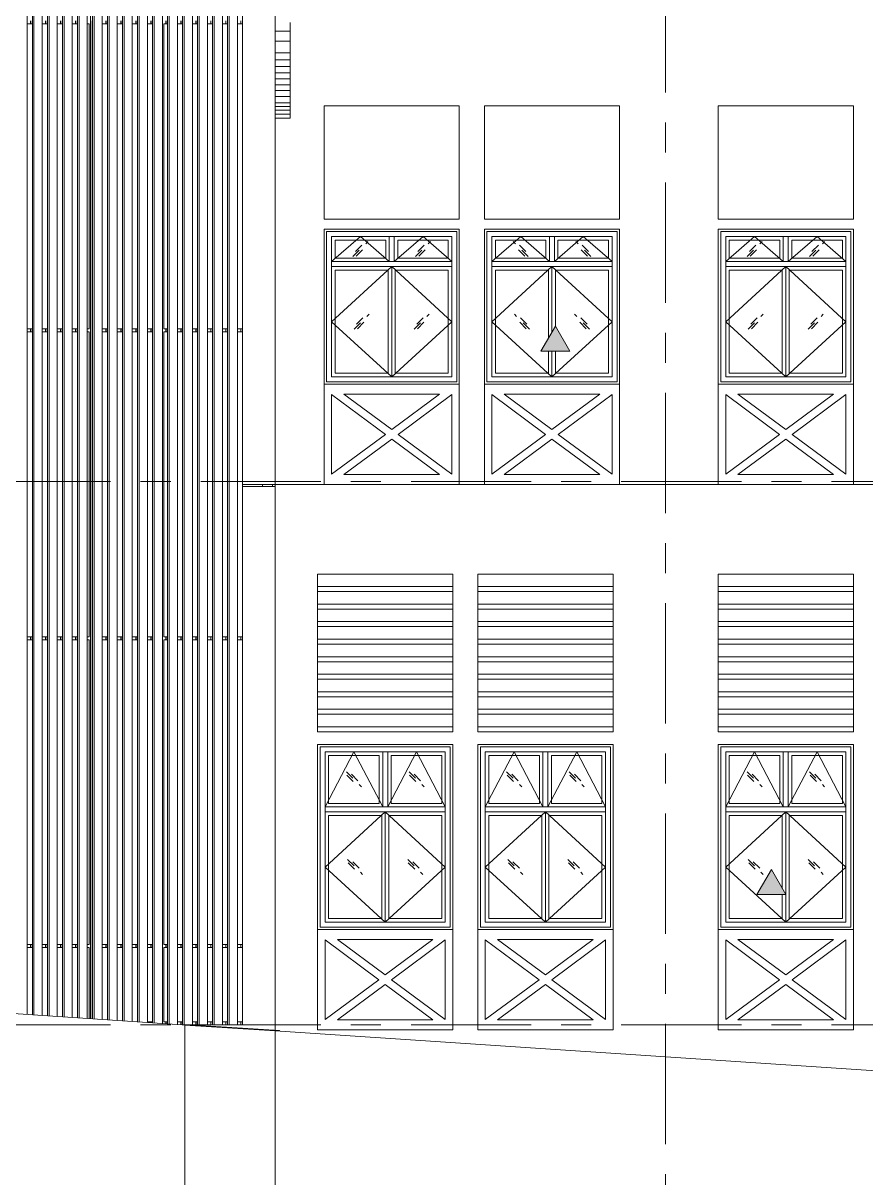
# Model space of a CAD drawing. Header units: millimetres. Extents: x -38844 to 124035, y 18225 to 48099.
# Drawn here: x 94686 to 103102, y 25086 to 36616 of the extents above; entities that cross this region are included whole.
import ezdxf

# ---------------------------------------------------------------- set-up
doc = ezdxf.new("R2010")
doc.units = ezdxf.units.MM
for name, pattern in [('Centre', [4762.5, 952.5, -714.375, 2381.25, -714.375]), ('Glass Symbol', [360, 90, -90, 90, -90]), ('IDA - Grid Line', [2100, 1200, -300, 300, -300])]:
    doc.linetypes.add(name, pattern=pattern)
for name, color, linetype, lineweight, true_color in [('A-_CLADPANL_E-1', 6, 'Continuous', 9, 0xff00ff), ('A-_FLORLEVL_E-1', 9, 'IDA - Grid Line', 9, 0x808080), ('A-_GENM----_M-1', 1, 'Continuous', 9, 0xff0000), ('A-_GENM----_M-2', 6, 'Continuous', 9, 0xff00ff), ('A-_WALL----_E-1', 6, 'Continuous', 9, 0xff00ff), ('A-_WIND----_E-1', 6, 'Continuous', 9, 0xff00ff), ('A-_WIND----_E-3', 6, 'Centre', 9, 0xff00ff), ('A-_WIND----_E-4', 6, 'Glass Symbol', 9, 0xff00ff), ('S-_ANOTGRID_E-1', 9, 'IDA - Grid Line', 9, 0x808080)]:
    doc.layers.add(name, color=color, linetype=linetype, lineweight=lineweight, true_color=true_color)

# ---------------------------------------------------------------- blocks, each defined once
blk = doc.blocks.new('IDA - Casement w Top Hung - 2 Panels - 1400L X 1500H - B2-AW02A-4796646-DOOR _ WINDOW SCHEDULE - ELEVATION 2 Copy 1')
at = {"layer": 'A-_WIND----_E-1'}
for p, q in [((-9825, 34235), (-9825, 34485)), ((-9250, 34485), (-9825, 34485)), ((-9825, 34485), (-9825, 33085)), ((-8625, 34485), (-9825, 34485)), ((-9250, 34235), (-9250, 34485)), ((-9250, 34485), (-9200, 34485)), ((-9250, 34235), (-9250, 34485)), ((-9200, 34235), (-9200, 34485)), ((-8625, 34485), (-9200, 34485)), ((-9200, 34485), (-9200, 34235)), ((-8625, 34235), (-8625, 34485)), ((-8625, 33085), (-8625, 34485)), ((-9790, 34270), (-9790, 34450)), ((-9790, 34450), (-9285, 34450)), ((-9285, 34450), (-9285, 34270)), ((-9165, 34270), (-9165, 34450)), ((-9165, 34450), (-8660, 34450)), ((-8660, 34450), (-8660, 34270)), ((-9285, 34270), (-9790, 34270)), ((-8660, 34270), (-9165, 34270)), ((-9825, 34235), (-9250, 34235)), ((-9825, 34185), (-9825, 34235)), ((-8625, 34235), (-9825, 34235)), ((-9825, 33085), (-9825, 34185)), ((-9225, 34185), (-9825, 34185)), ((-9825, 34185), (-8625, 34185)), ((-9790, 33120), (-9790, 34150)), ((-9790, 34150), (-9260, 34150)), ((-9260, 34150), (-9260, 33120)), ((-9250, 34235), (-9200, 34235)), ((-9225, 33085), (-9225, 34185)), ((-8625, 34185), (-9225, 34185)), ((-9225, 33085), (-9225, 34185)), ((-9200, 34235), (-8625, 34235)), ((-9190, 33120), (-9190, 34150)), ((-9190, 34150), (-8660, 34150)), ((-8660, 34150), (-8660, 33120)), ((-8625, 34235), (-8625, 34185)), ((-8625, 33085), (-8625, 34185)), ((-9260, 33120), (-9790, 33120)), ((-8660, 33120), (-9190, 33120)), ((-9825, 33085), (-9225, 33085)), ((-8625, 33085), (-9825, 33085)), ((-9225, 33085), (-8625, 33085))]:
    blk.add_line(p, q, dxfattribs=at)
at = {"layer": 'A-_WIND----_E-3'}
for p, q in [((-9825, 34235), (-9537, 34485)), ((-9250, 34235), (-9537, 34485)), ((-9200, 34235), (-8912, 34485)), ((-8625, 34235), (-8912, 34485)), ((-9225, 34185), (-9825, 33635)), ((-9225, 34185), (-8625, 33635)), ((-9825, 33635), (-9225, 33085)), ((-8625, 33635), (-9225, 33085))]:
    blk.add_line(p, q, dxfattribs=at)
at = {"layer": 'A-_WIND----_E-4'}
for p, q in [((-9612, 34285), (-9462, 34435)), ((-9588, 34336), (-9494, 34430)), ((-9580, 34290), (-9486, 34384)), ((-8987, 34285), (-8837, 34435)), ((-8963, 34336), (-8869, 34430)), ((-8955, 34290), (-8861, 34384)), ((-9600, 33560), (-9450, 33710)), ((-9575, 33611), (-9482, 33705)), ((-9000, 33560), (-8850, 33710)), ((-8975, 33611), (-8882, 33705)), ((-9568, 33565), (-9474, 33659)), ((-8968, 33565), (-8874, 33659))]:
    blk.add_line(p, q, dxfattribs=at)
blk = doc.blocks.new('IDA - Casement w Top Hung - 2 Panels - 1400L X 1500H - B2-AW02-V3-DOOR _ WINDOW SCHEDULE - ELEVATION 2 Copy 1')
at = {"layer": 'A-_WIND----_E-1'}
for p, q in [((-12160, 34485), (-12160, 34235)), ((-11585, 34485), (-12160, 34485)), ((-10960, 34485), (-12160, 34485)), ((-12160, 34485), (-12160, 33085)), ((-11585, 34485), (-11585, 34235)), ((-11585, 34235), (-11585, 34485)), ((-11585, 34485), (-11535, 34485)), ((-11535, 34485), (-11535, 34235)), ((-10960, 34485), (-11535, 34485)), ((-11535, 34485), (-11535, 34235)), ((-10960, 34485), (-10960, 34235)), ((-10960, 33085), (-10960, 34485)), ((-12125, 34270), (-12125, 34450)), ((-12125, 34450), (-11620, 34450)), ((-11620, 34450), (-11620, 34270)), ((-11500, 34270), (-11500, 34450)), ((-11500, 34450), (-10995, 34450)), ((-10995, 34450), (-10995, 34270)), ((-11620, 34270), (-12125, 34270)), ((-10995, 34270), (-11500, 34270)), ((-12160, 34235), (-11585, 34235)), ((-12160, 34185), (-12160, 34235)), ((-10960, 34235), (-12160, 34235)), ((-12160, 34185), (-12160, 33085)), ((-11560, 34185), (-12160, 34185)), ((-12160, 34185), (-10960, 34185)), ((-12125, 33120), (-12125, 34150)), ((-12125, 34150), (-11595, 34150)), ((-11595, 34150), (-11595, 33469)), ((-11585, 34235), (-11535, 34235)), ((-11560, 34185), (-11560, 33529)), ((-11560, 34185), (-11560, 33529)), ((-10960, 34185), (-11560, 34185)), ((-11535, 34235), (-10960, 34235)), ((-11525, 33590), (-11525, 34150)), ((-11525, 34150), (-10995, 34150)), ((-10995, 34150), (-10995, 33120)), ((-10960, 34235), (-10960, 34185)), ((-10960, 34185), (-10960, 33085)), ((-11595, 33340), (-11595, 33120)), ((-11560, 33340), (-11560, 33085)), ((-11560, 33340), (-11560, 33085)), ((-11525, 33120), (-11525, 33340)), ((-11595, 33120), (-12125, 33120)), ((-10995, 33120), (-11525, 33120)), ((-12160, 33085), (-11560, 33085)), ((-10960, 33085), (-12160, 33085)), ((-11560, 33085), (-10960, 33085))]:
    blk.add_line(p, q, dxfattribs=at)
at = {"layer": 'A-_WIND----_E-3'}
for p, q in [((-12160, 34235), (-11872, 34485)), ((-11585, 34235), (-11872, 34485)), ((-11535, 34235), (-11247, 34485)), ((-10960, 34235), (-11247, 34485)), ((-11560, 34185), (-12160, 33635)), ((-11560, 34185), (-10960, 33635)), ((-12160, 33635), (-11560, 33085)), ((-10960, 33635), (-11560, 33085))]:
    blk.add_line(p, q, dxfattribs=at)
at = {"layer": 'A-_WIND----_E-4'}
for p, q in [((-11797, 34285), (-11947, 34435)), ((-11829, 34290), (-11923, 34384)), ((-11821, 34336), (-11915, 34430)), ((-11172, 34285), (-11322, 34435)), ((-11204, 34290), (-11298, 34384)), ((-11196, 34336), (-11290, 34430)), ((-11785, 33560), (-11935, 33710)), ((-11809, 33611), (-11903, 33705)), ((-11185, 33560), (-11335, 33710)), ((-11209, 33611), (-11303, 33705)), ((-11817, 33565), (-11910, 33659)), ((-11217, 33565), (-11310, 33659))]:
    blk.add_line(p, q, dxfattribs=at)
blk = doc.blocks.new('IDA - Casement w Top Hung - 2 Panels - 1400L X 1500H - B2-AW02-3436901-DOOR _ WINDOW SCHEDULE - ELEVATION 2 Copy 1')
at = {"layer": 'A-_WIND----_E-1'}
for p, q in [((-2625, 34235), (-2625, 34485)), ((-2050, 34485), (-2625, 34485)), ((-2625, 34485), (-2625, 33085)), ((-1425, 34485), (-2625, 34485)), ((-2050, 34235), (-2050, 34485)), ((-2050, 34485), (-2000, 34485)), ((-2050, 34235), (-2050, 34485)), ((-2000, 34235), (-2000, 34485)), ((-1425, 34485), (-2000, 34485)), ((-2000, 34485), (-2000, 34235)), ((-1425, 34235), (-1425, 34485)), ((-1425, 33085), (-1425, 34485)), ((-2590, 34270), (-2590, 34450)), ((-2590, 34450), (-2085, 34450)), ((-2085, 34450), (-2085, 34270)), ((-1965, 34270), (-1965, 34450)), ((-1965, 34450), (-1460, 34450)), ((-1460, 34450), (-1460, 34270)), ((-2085, 34270), (-2590, 34270)), ((-1460, 34270), (-1965, 34270)), ((-2625, 34235), (-2050, 34235)), ((-2625, 34185), (-2625, 34235)), ((-1425, 34235), (-2625, 34235)), ((-2625, 33085), (-2625, 34185)), ((-2025, 34185), (-2625, 34185)), ((-2625, 34185), (-1425, 34185)), ((-2590, 33120), (-2590, 34150)), ((-2590, 34150), (-2060, 34150)), ((-2060, 34150), (-2060, 33120)), ((-2050, 34235), (-2000, 34235)), ((-2025, 33085), (-2025, 34185)), ((-1425, 34185), (-2025, 34185)), ((-2025, 33085), (-2025, 34185)), ((-2000, 34235), (-1425, 34235)), ((-1990, 33120), (-1990, 34150)), ((-1990, 34150), (-1460, 34150)), ((-1460, 34150), (-1460, 33120)), ((-1425, 34235), (-1425, 34185)), ((-1425, 33085), (-1425, 34185)), ((-2060, 33120), (-2590, 33120)), ((-1460, 33120), (-1990, 33120)), ((-2625, 33085), (-2025, 33085)), ((-1425, 33085), (-2625, 33085)), ((-2025, 33085), (-1425, 33085))]:
    blk.add_line(p, q, dxfattribs=at)
at = {"layer": 'A-_WIND----_E-3'}
for p, q in [((-2625, 34235), (-2337, 34485)), ((-2050, 34235), (-2337, 34485)), ((-2000, 34235), (-1712, 34485)), ((-1425, 34235), (-1712, 34485)), ((-2025, 34185), (-2625, 33635)), ((-2025, 34185), (-1425, 33635)), ((-2625, 33635), (-2025, 33085)), ((-1425, 33635), (-2025, 33085))]:
    blk.add_line(p, q, dxfattribs=at)
at = {"layer": 'A-_WIND----_E-4'}
for p, q in [((-2412, 34285), (-2262, 34435)), ((-2388, 34336), (-2294, 34430)), ((-2380, 34290), (-2286, 34384)), ((-1787, 34285), (-1637, 34435)), ((-1763, 34336), (-1669, 34430)), ((-1755, 34290), (-1661, 34384)), ((-2400, 33560), (-2250, 33710)), ((-2375, 33611), (-2282, 33705)), ((-1800, 33560), (-1650, 33710)), ((-1775, 33611), (-1682, 33705)), ((-2368, 33565), (-2274, 33659)), ((-1768, 33565), (-1674, 33659))]:
    blk.add_line(p, q, dxfattribs=at)
blk = doc.blocks.new('IDA - Casement w Top Hung - 2 Panels - 1400L X 1800H - B2-AW01-3560472-DOOR _ WINDOW SCHEDULE - ELEVATION 2 Copy 1')
at = {"layer": 'A-_WIND----_E-1'}
for p, q in [((-73900, 29340), (-74475, 29340)), ((-74475, 28790), (-74475, 29340)), ((-74475, 29340), (-74475, 27640)), ((-73275, 29340), (-74475, 29340)), ((-74440, 28825), (-74440, 29305)), ((-74440, 29305), (-73935, 29305)), ((-73935, 29305), (-73935, 28825)), ((-73900, 28790), (-73900, 29340)), ((-73850, 29340), (-73900, 29340)), ((-73900, 29340), (-73900, 28790)), ((-73275, 29340), (-73850, 29340)), ((-73850, 28790), (-73850, 29340)), ((-73850, 28790), (-73850, 29340)), ((-73815, 28825), (-73815, 29305)), ((-73815, 29305), (-73310, 29305)), ((-73310, 29305), (-73310, 28825)), ((-73275, 28790), (-73275, 29340)), ((-73275, 29340), (-73275, 27640)), ((-73900, 28790), (-74475, 28790)), ((-74475, 28740), (-74475, 28790)), ((-74475, 28790), (-73275, 28790)), ((-73875, 28740), (-74475, 28740)), ((-74475, 27640), (-74475, 28740)), ((-73275, 28740), (-74475, 28740)), ((-73935, 28825), (-74440, 28825)), ((-73900, 28790), (-73850, 28790)), ((-73275, 28740), (-73875, 28740)), ((-73875, 27640), (-73875, 28740)), ((-73875, 27640), (-73875, 28740)), ((-73275, 28790), (-73850, 28790)), ((-73310, 28825), (-73815, 28825)), ((-73275, 28790), (-73275, 28740)), ((-73275, 27640), (-73275, 28740)), ((-74440, 27675), (-74440, 28705)), ((-74440, 28705), (-73910, 28705)), ((-73910, 28705), (-73910, 27675)), ((-73840, 27675), (-73840, 28705)), ((-73840, 28705), (-73310, 28705)), ((-73310, 28705), (-73310, 27675)), ((-73910, 27675), (-74440, 27675)), ((-73310, 27675), (-73840, 27675)), ((-73875, 27640), (-74475, 27640)), ((-73275, 27640), (-74475, 27640)), ((-73275, 27640), (-73875, 27640))]:
    blk.add_line(p, q, dxfattribs=at)
at = {"layer": 'A-_WIND----_E-3'}
for p, q in [((-74475, 28790), (-74187, 29340)), ((-73900, 28790), (-74187, 29340)), ((-73850, 28790), (-73562, 29340)), ((-73275, 28790), (-73562, 29340)), ((-73875, 28740), (-74475, 28190)), ((-73875, 28740), (-73275, 28190)), ((-74475, 28190), (-73875, 27640)), ((-73275, 28190), (-73875, 27640))]:
    blk.add_line(p, q, dxfattribs=at)
at = {"layer": 'A-_WIND----_E-4'}
for p, q in [((-74262, 29140), (-74112, 28990)), ((-74257, 29108), (-74163, 29014)), ((-74211, 29116), (-74118, 29022)), ((-73637, 29140), (-73487, 28990)), ((-73632, 29108), (-73538, 29014)), ((-73586, 29116), (-73493, 29022)), ((-74250, 28265), (-74100, 28115)), ((-73650, 28265), (-73500, 28115)), ((-74244, 28233), (-74150, 28139)), ((-74199, 28241), (-74105, 28147)), ((-73644, 28233), (-73550, 28139)), ((-73599, 28241), (-73505, 28147))]:
    blk.add_line(p, q, dxfattribs=at)
blk = doc.blocks.new('IDA - Casement w Top Hung - 2 Panels - 1400L X 1800H - B2-AW01A-V11-DOOR _ WINDOW SCHEDULE - ELEVATION 2 Copy 1')
at = {"layer": 'A-_WIND----_E-1'}
for p, q in [((-9250, 29340), (-9825, 29340)), ((-9825, 28790), (-9825, 29340)), ((-9825, 29340), (-9825, 27640)), ((-8625, 29340), (-9825, 29340)), ((-9790, 28825), (-9790, 29305)), ((-9790, 29305), (-9285, 29305)), ((-9285, 29305), (-9285, 28825)), ((-9250, 28790), (-9250, 29340)), ((-9200, 29340), (-9250, 29340)), ((-9250, 29340), (-9250, 28790)), ((-8625, 29340), (-9200, 29340)), ((-9200, 28790), (-9200, 29340)), ((-9200, 28790), (-9200, 29340)), ((-9165, 28825), (-9165, 29305)), ((-9165, 29305), (-8660, 29305)), ((-8660, 29305), (-8660, 28825)), ((-8625, 28790), (-8625, 29340)), ((-8625, 29340), (-8625, 27640)), ((-9250, 28790), (-9825, 28790)), ((-9825, 28740), (-9825, 28790)), ((-9825, 28790), (-8625, 28790)), ((-9225, 28740), (-9825, 28740)), ((-9825, 27640), (-9825, 28740)), ((-8625, 28740), (-9825, 28740)), ((-9285, 28825), (-9790, 28825)), ((-9250, 28790), (-9200, 28790)), ((-8625, 28740), (-9225, 28740)), ((-9225, 27916), (-9225, 28740)), ((-9225, 27916), (-9225, 28740)), ((-8625, 28790), (-9200, 28790)), ((-8660, 28825), (-9165, 28825)), ((-8625, 28790), (-8625, 28740)), ((-8625, 27640), (-8625, 28740)), ((-9790, 27675), (-9790, 28705)), ((-9790, 28705), (-9260, 28705)), ((-9260, 28705), (-9260, 27977)), ((-9190, 27675), (-9190, 28705)), ((-9190, 28705), (-8660, 28705)), ((-8660, 28705), (-8660, 27675)), ((-9260, 27915), (-9260, 27675)), ((-9225, 27640), (-9225, 27915)), ((-9225, 27640), (-9225, 27915)), ((-9260, 27675), (-9790, 27675)), ((-8660, 27675), (-9190, 27675)), ((-9225, 27640), (-9825, 27640)), ((-8625, 27640), (-9825, 27640)), ((-8625, 27640), (-9225, 27640))]:
    blk.add_line(p, q, dxfattribs=at)
at = {"layer": 'A-_WIND----_E-3'}
for p, q in [((-9825, 28790), (-9537, 29340)), ((-9250, 28790), (-9537, 29340)), ((-9200, 28790), (-8912, 29340)), ((-8625, 28790), (-8912, 29340)), ((-9225, 28740), (-9825, 28190)), ((-9225, 28740), (-8625, 28190)), ((-9825, 28190), (-9225, 27640)), ((-8625, 28190), (-9225, 27640))]:
    blk.add_line(p, q, dxfattribs=at)
at = {"layer": 'A-_WIND----_E-4'}
for p, q in [((-9612, 29140), (-9462, 28990)), ((-9607, 29108), (-9513, 29014)), ((-9561, 29116), (-9468, 29022)), ((-8987, 29140), (-8837, 28990)), ((-8982, 29108), (-8888, 29014)), ((-8936, 29116), (-8843, 29022)), ((-9600, 28265), (-9450, 28115)), ((-9000, 28265), (-8850, 28115)), ((-9594, 28233), (-9500, 28139)), ((-9549, 28241), (-9455, 28147)), ((-8994, 28233), (-8900, 28139)), ((-8949, 28241), (-8855, 28147))]:
    blk.add_line(p, q, dxfattribs=at)
blk = doc.blocks.new('Wall Motif - Type 1-V13-DOOR _ WINDOW SCHEDULE - ELEVATION 2 Copy 1')
at = {"layer": 'A-_GENM----_M-2'}
for p, q in [((-12550, 27565), (-13900, 27565)), ((-13825, 26667), (-13825, 27463)), ((-13825, 27463), (-13288, 27065)), ((-13702, 27465), (-12748, 27465)), ((-13225, 27112), (-13702, 27465)), ((-12748, 27465), (-13225, 27112)), ((-13162, 27065), (-12625, 27463)), ((-12625, 27463), (-12625, 26667)), ((-13288, 27065), (-13825, 26667)), ((-13702, 26665), (-13225, 27018)), ((-13225, 27018), (-12748, 26665)), ((-12625, 26667), (-13162, 27065)), ((-12748, 26665), (-13702, 26665))]:
    blk.add_line(p, q, dxfattribs=at)
blk = doc.blocks.new('System Panel - Glazed Panel-V22-DOOR _ WINDOW SCHEDULE - ELEVATION 2 Copy 1')
at = {"layer": 'A-_CLADPANL_E-1'}
for p, q in [((-16748, 27385), (-16800, 27385)), ((-16598, 27385), (-16650, 27385)), ((-16448, 27385), (-16500, 27385)), ((-16298, 27385), (-16350, 27385)), ((-16182, 27385), (-16200, 27385)), ((-16182, 26677), (-16182, 27385))]:
    blk.add_line(p, q, dxfattribs=at)
blk = doc.blocks.new('System Panel - Glazed Panel-V23-DOOR _ WINDOW SCHEDULE - ELEVATION 2 Copy 1')
at = {"layer": 'A-_CLADPANL_E-1'}
for p, q in [((-16148, 27385), (-16152, 27385)), ((-16152, 27385), (-16152, 26675)), ((-15998, 27385), (-16050, 27385)), ((-15848, 27385), (-15900, 27385)), ((-15698, 27385), (-15750, 27385)), ((-15548, 27385), (-15600, 27385)), ((-15701, 26645), (-15698, 26645)), ((-15600, 26645), (-15548, 26645))]:
    blk.add_line(p, q, dxfattribs=at)
blk = doc.blocks.new('System Panel - Glazed Panel-4704713-DOOR _ WINDOW SCHEDULE - ELEVATION 2 Copy 1')
at = {"layer": 'A-_CLADPANL_E-1'}
for p, q in [((-15398, 27385), (-15435, 27385)), ((-15435, 27385), (-15435, 26645)), ((-15248, 27385), (-15300, 27385)), ((-15098, 27385), (-15150, 27385)), ((-14948, 27385), (-15000, 27385)), ((-14798, 27385), (-14850, 27385)), ((-14650, 27385), (-14700, 27385)), ((-15435, 26645), (-15398, 26645)), ((-15300, 26645), (-15248, 26645)), ((-15150, 26645), (-15098, 26645)), ((-15000, 26645), (-14948, 26645)), ((-14850, 26645), (-14798, 26645)), ((-14700, 26645), (-14650, 26645))]:
    blk.add_line(p, q, dxfattribs=at)
blk = doc.blocks.new('System Panel - Glazed Panel-V24-DOOR _ WINDOW SCHEDULE - ELEVATION 2 Copy 1')
at = {"layer": 'A-_CLADPANL_E-1'}
for p, q in [((-16748, 30460), (-16800, 30460)), ((-16598, 30460), (-16650, 30460)), ((-16448, 30460), (-16500, 30460)), ((-16298, 30460), (-16350, 30460)), ((-16182, 30460), (-16200, 30460)), ((-16182, 27415), (-16182, 30460)), ((-16800, 27415), (-16748, 27415)), ((-16650, 27415), (-16598, 27415)), ((-16500, 27415), (-16448, 27415)), ((-16350, 27415), (-16298, 27415)), ((-16200, 27415), (-16182, 27415))]:
    blk.add_line(p, q, dxfattribs=at)
blk = doc.blocks.new('System Panel - Glazed Panel-V25-DOOR _ WINDOW SCHEDULE - ELEVATION 2 Copy 1')
at = {"layer": 'A-_CLADPANL_E-1'}
for p, q in [((-16148, 30460), (-16152, 30460)), ((-16152, 30460), (-16152, 27415)), ((-15998, 30460), (-16050, 30460)), ((-15848, 30460), (-15900, 30460)), ((-15698, 30460), (-15750, 30460)), ((-15548, 30460), (-15600, 30460)), ((-16152, 27415), (-16148, 27415)), ((-16050, 27415), (-15998, 27415)), ((-15900, 27415), (-15848, 27415)), ((-15750, 27415), (-15698, 27415)), ((-15600, 27415), (-15548, 27415))]:
    blk.add_line(p, q, dxfattribs=at)
blk = doc.blocks.new('System Panel - Glazed Panel-4704715-DOOR _ WINDOW SCHEDULE - ELEVATION 2 Copy 1')
at = {"layer": 'A-_CLADPANL_E-1'}
for p, q in [((-15398, 30460), (-15435, 30460)), ((-15435, 30460), (-15435, 27415)), ((-15248, 30460), (-15300, 30460)), ((-15098, 30460), (-15150, 30460)), ((-14948, 30460), (-15000, 30460)), ((-14798, 30460), (-14850, 30460)), ((-14650, 30460), (-14700, 30460)), ((-15435, 27415), (-15398, 27415)), ((-15300, 27415), (-15248, 27415)), ((-15150, 27415), (-15098, 27415)), ((-15000, 27415), (-14948, 27415)), ((-14850, 27415), (-14798, 27415)), ((-14700, 27415), (-14650, 27415))]:
    blk.add_line(p, q, dxfattribs=at)
blk = doc.blocks.new('System Panel - Glazed Panel-V27-DOOR _ WINDOW SCHEDULE - ELEVATION 2 Copy 1')
at = {"layer": 'A-_CLADPANL_E-1'}
for p, q in [((-15398, 33535), (-15435, 33535)), ((-15435, 33535), (-15435, 30490)), ((-15248, 33535), (-15300, 33535)), ((-15098, 33535), (-15150, 33535)), ((-14948, 33535), (-15000, 33535)), ((-14798, 33535), (-14850, 33535)), ((-14650, 33535), (-14700, 33535)), ((-14650, 31990), (-14650, 32010)), ((-15435, 30490), (-15398, 30490)), ((-15300, 30490), (-15248, 30490)), ((-15150, 30490), (-15098, 30490)), ((-15000, 30490), (-14948, 30490)), ((-14850, 30490), (-14798, 30490)), ((-14700, 30490), (-14650, 30490))]:
    blk.add_line(p, q, dxfattribs=at)
blk = doc.blocks.new('IDA - FAP - 1300H-4450683-DOOR _ WINDOW SCHEDULE - ELEVATION 2 Copy 1')
at = {"layer": 'A-_GENM----_M-1'}
blk.add_hatch(color=256, dxfattribs=at).paths.add_polyline_path([(-9513, 27915), (-9224, 27915), (-9369, 28165), (-9419, 28077)])
for p, q in [((-9369, 28165), (-9513, 27915)), ((-9224, 27915), (-9369, 28165)), ((-9513, 27915), (-9224, 27915))]:
    blk.add_line(p, q, dxfattribs=at)
blk = doc.blocks.new('trellis family - trellis family-V30-DOOR _ WINDOW SCHEDULE - ELEVATION 2 Copy 1')
at = {"layer": 'A-_GENM----_M-2'}
for p, q in [((-16800, 26717), (-16800, 39190)), ((-16748, 26714), (-16748, 39190)), ((-16732, 26713), (-16732, 39190)), ((-16650, 26707), (-16650, 39190)), ((-16598, 26704), (-16598, 39190)), ((-16582, 26703), (-16582, 39190)), ((-16500, 26697), (-16500, 39190)), ((-16448, 26694), (-16448, 39190)), ((-16432, 26693), (-16432, 39190)), ((-16350, 26688), (-16350, 39190)), ((-16298, 26684), (-16298, 39190)), ((-16282, 26683), (-16282, 39190)), ((-16200, 26678), (-16200, 39190)), ((-16166, 26676), (-16166, 39190)), ((-16148, 26674), (-16148, 39190)), ((-16132, 26673), (-16132, 39190)), ((-16050, 26668), (-16050, 39190)), ((-15998, 26664), (-15998, 39190)), ((-15982, 26663), (-15982, 39190)), ((-15900, 26658), (-15900, 39190)), ((-15848, 26655), (-15848, 39190)), ((-15832, 26654), (-15832, 39190)), ((-15750, 26648), (-15750, 39190)), ((-15698, 26645), (-15698, 39190)), ((-15682, 26644), (-15682, 39190)), ((-15600, 26638), (-15600, 39190)), ((-15548, 26635), (-15548, 39190)), ((-15532, 26634), (-15532, 39190)), ((-15450, 26628), (-15450, 39190)), ((-15398, 26625), (-15398, 39190)), ((-15382, 26624), (-15382, 39190)), ((-15300, 26619), (-15300, 39190)), ((-15248, 26615), (-15248, 39190)), ((-15232, 26615), (-15232, 39190)), ((-15150, 26615), (-15150, 39190)), ((-15098, 26615), (-15098, 39190)), ((-15082, 26615), (-15082, 39190)), ((-15000, 26615), (-15000, 39190)), ((-14948, 26615), (-14948, 39190)), ((-14932, 26615), (-14932, 39190)), ((-14850, 26615), (-14850, 39190)), ((-14798, 26615), (-14798, 39190)), ((-14782, 26615), (-14782, 39190)), ((-14700, 26615), (-14700, 39190)), ((-16766, 36610), (-16766, 36640)), ((-16751, 36610), (-16751, 36640)), ((-16750, 36610), (-16750, 36640)), ((-16616, 36610), (-16616, 36640)), ((-16601, 36610), (-16601, 36640)), ((-16600, 36610), (-16600, 36640)), ((-16466, 36610), (-16466, 36640)), ((-16451, 36610), (-16451, 36640)), ((-16450, 36610), (-16450, 36640)), ((-16316, 36610), (-16316, 36640)), ((-16301, 36610), (-16301, 36640)), ((-16300, 36610), (-16300, 36640)), ((-16151, 36610), (-16151, 36640)), ((-16150, 36610), (-16150, 36640)), ((-16016, 36610), (-16016, 36640)), ((-16001, 36610), (-16001, 36640)), ((-16000, 36610), (-16000, 36640)), ((-15866, 36610), (-15866, 36640)), ((-15851, 36610), (-15851, 36640)), ((-15850, 36610), (-15850, 36640)), ((-15716, 36610), (-15716, 36640)), ((-15701, 36610), (-15701, 36640)), ((-15700, 36610), (-15700, 36640)), ((-15566, 36610), (-15566, 36640)), ((-15551, 36610), (-15551, 36640)), ((-15550, 36610), (-15550, 36640)), ((-15416, 36610), (-15416, 36640)), ((-15401, 36610), (-15401, 36640)), ((-15400, 36610), (-15400, 36640)), ((-15266, 36610), (-15266, 36640)), ((-15251, 36610), (-15251, 36640)), ((-15250, 36610), (-15250, 36640)), ((-15116, 36610), (-15116, 36640)), ((-15101, 36610), (-15101, 36640)), ((-15100, 36610), (-15100, 36640)), ((-14966, 36610), (-14966, 36640)), ((-14951, 36610), (-14951, 36640)), ((-14950, 36610), (-14950, 36640)), ((-14816, 36610), (-14816, 36640)), ((-14801, 36610), (-14801, 36640)), ((-14800, 36610), (-14800, 36640)), ((-14666, 36610), (-14666, 36640)), ((-14651, 36610), (-14651, 36640)), ((-14650, 36610), (-14650, 36640)), ((-16766, 33535), (-16766, 33565)), ((-16751, 33535), (-16751, 33565)), ((-16750, 33535), (-16750, 33565)), ((-16616, 33535), (-16616, 33565)), ((-16601, 33535), (-16601, 33565)), ((-16600, 33535), (-16600, 33565)), ((-16466, 33535), (-16466, 33565)), ((-16451, 33535), (-16451, 33565)), ((-16450, 33535), (-16450, 33565)), ((-16316, 33535), (-16316, 33565)), ((-16301, 33535), (-16301, 33565)), ((-16300, 33535), (-16300, 33565)), ((-16151, 33535), (-16151, 33565)), ((-16150, 33535), (-16150, 33565)), ((-16016, 33535), (-16016, 33565)), ((-16001, 33535), (-16001, 33565)), ((-16000, 33535), (-16000, 33565)), ((-15866, 33535), (-15866, 33565)), ((-15851, 33535), (-15851, 33565)), ((-15850, 33535), (-15850, 33565)), ((-15716, 33535), (-15716, 33565)), ((-15701, 33535), (-15701, 33565)), ((-15700, 33535), (-15700, 33565)), ((-15566, 33535), (-15566, 33565)), ((-15551, 33535), (-15551, 33565)), ((-15550, 33535), (-15550, 33565)), ((-15416, 33535), (-15416, 33565)), ((-15401, 33535), (-15401, 33565)), ((-15400, 33535), (-15400, 33565)), ((-15266, 33535), (-15266, 33565)), ((-15251, 33535), (-15251, 33565)), ((-15250, 33535), (-15250, 33565)), ((-15116, 33535), (-15116, 33565)), ((-15101, 33535), (-15101, 33565)), ((-15100, 33535), (-15100, 33565)), ((-14966, 33535), (-14966, 33565)), ((-14951, 33535), (-14951, 33565)), ((-14950, 33535), (-14950, 33565)), ((-14816, 33535), (-14816, 33565)), ((-14801, 33535), (-14801, 33565)), ((-14800, 33535), (-14800, 33565)), ((-14666, 33535), (-14666, 33565)), ((-14651, 33535), (-14651, 33565)), ((-14650, 33535), (-14650, 33565)), ((-16766, 30460), (-16766, 30490)), ((-16751, 30460), (-16751, 30490)), ((-16750, 30460), (-16750, 30490)), ((-16616, 30460), (-16616, 30490)), ((-16601, 30460), (-16601, 30490)), ((-16600, 30460), (-16600, 30490)), ((-16466, 30460), (-16466, 30490)), ((-16451, 30460), (-16451, 30490)), ((-16450, 30460), (-16450, 30490)), ((-16316, 30460), (-16316, 30490)), ((-16301, 30460), (-16301, 30490)), ((-16300, 30460), (-16300, 30490)), ((-16151, 30460), (-16151, 30490)), ((-16150, 30460), (-16150, 30490)), ((-16016, 30460), (-16016, 30490)), ((-16001, 30460), (-16001, 30490)), ((-16000, 30460), (-16000, 30490)), ((-15866, 30460), (-15866, 30490)), ((-15851, 30460), (-15851, 30490)), ((-15850, 30460), (-15850, 30490)), ((-15716, 30460), (-15716, 30490)), ((-15701, 30460), (-15701, 30490)), ((-15700, 30460), (-15700, 30490)), ((-15566, 30460), (-15566, 30490)), ((-15551, 30460), (-15551, 30490)), ((-15550, 30460), (-15550, 30490)), ((-15416, 30460), (-15416, 30490)), ((-15401, 30460), (-15401, 30490)), ((-15400, 30460), (-15400, 30490)), ((-15266, 30460), (-15266, 30490)), ((-15251, 30460), (-15251, 30490)), ((-15250, 30460), (-15250, 30490)), ((-15116, 30460), (-15116, 30490)), ((-15101, 30460), (-15101, 30490)), ((-15100, 30460), (-15100, 30490)), ((-14966, 30460), (-14966, 30490)), ((-14951, 30460), (-14951, 30490)), ((-14950, 30460), (-14950, 30490)), ((-14816, 30460), (-14816, 30490)), ((-14801, 30460), (-14801, 30490)), ((-14800, 30460), (-14800, 30490)), ((-14666, 30460), (-14666, 30490)), ((-14651, 30460), (-14651, 30490)), ((-14650, 30460), (-14650, 30490)), ((-16766, 27385), (-16766, 27415)), ((-16751, 27385), (-16751, 27415)), ((-16750, 27385), (-16750, 27415)), ((-16616, 27385), (-16616, 27415)), ((-16601, 27385), (-16601, 27415)), ((-16600, 27385), (-16600, 27415)), ((-16466, 27385), (-16466, 27415)), ((-16451, 27385), (-16451, 27415)), ((-16450, 27385), (-16450, 27415)), ((-16316, 27385), (-16316, 27415)), ((-16301, 27385), (-16301, 27415)), ((-16300, 27385), (-16300, 27415)), ((-16151, 27385), (-16151, 27415)), ((-16150, 27385), (-16150, 27415)), ((-16016, 27385), (-16016, 27415)), ((-16001, 27385), (-16001, 27415)), ((-16000, 27385), (-16000, 27415)), ((-15866, 27385), (-15866, 27415)), ((-15851, 27385), (-15851, 27415)), ((-15850, 27385), (-15850, 27415)), ((-15716, 27385), (-15716, 27415)), ((-15701, 27385), (-15701, 27415)), ((-15700, 27385), (-15700, 27415)), ((-15566, 27385), (-15566, 27415)), ((-15551, 27385), (-15551, 27415)), ((-15550, 27385), (-15550, 27415)), ((-15416, 27385), (-15416, 27415)), ((-15401, 27385), (-15401, 27415)), ((-15400, 27385), (-15400, 27415)), ((-15266, 27385), (-15266, 27415)), ((-15251, 27385), (-15251, 27415)), ((-15250, 27385), (-15250, 27415)), ((-15116, 27385), (-15116, 27415)), ((-15101, 27385), (-15101, 27415)), ((-15100, 27385), (-15100, 27415)), ((-14966, 27385), (-14966, 27415)), ((-14951, 27385), (-14951, 27415)), ((-14950, 27385), (-14950, 27415)), ((-14816, 27385), (-14816, 27415)), ((-14801, 27385), (-14801, 27415)), ((-14800, 27385), (-14800, 27415)), ((-14666, 27385), (-14666, 27415)), ((-14651, 27385), (-14651, 27415)), ((-14650, 27385), (-14650, 27415)), ((-15566, 26636), (-15566, 26645)), ((-15551, 26635), (-15551, 26645)), ((-15550, 26635), (-15550, 26645)), ((-15416, 26626), (-15416, 26645)), ((-15401, 26625), (-15401, 26645)), ((-15400, 26625), (-15400, 26645)), ((-15266, 26616), (-15266, 26645)), ((-15251, 26615), (-15251, 26645)), ((-15250, 26615), (-15250, 26645)), ((-15116, 26615), (-15116, 26645)), ((-15101, 26615), (-15101, 26645)), ((-15100, 26615), (-15100, 26645)), ((-14966, 26615), (-14966, 26645)), ((-14951, 26615), (-14951, 26645)), ((-14950, 26615), (-14950, 26645)), ((-14816, 26615), (-14816, 26645)), ((-14801, 26615), (-14801, 26645)), ((-14800, 26615), (-14800, 26645)), ((-14666, 26615), (-14666, 26645)), ((-14651, 26615), (-14651, 26645)), ((-14650, 26615), (-14650, 26645)), ((-15232, 26615), (-15244, 26615)), ((-15150, 26615), (-15232, 26615)), ((-15082, 26615), (-15098, 26615)), ((-15000, 26615), (-15082, 26615)), ((-14932, 26615), (-14948, 26615)), ((-14850, 26615), (-14932, 26615)), ((-14782, 26615), (-14798, 26615)), ((-14700, 26615), (-14782, 26615))]:
    blk.add_line(p, q, dxfattribs=at)
blk = doc.blocks.new('Wall Motif FACADE PART - Type 1-V31-DOOR _ WINDOW SCHEDULE - ELEVATION 2 Copy 1')
at = {"layer": 'A-_GENM----_M-2'}
for p, q in [((-13900, 30990), (-12550, 30990)), ((-12550, 30940), (-13900, 30940)), ((-13900, 30815), (-12550, 30815)), ((-12550, 30765), (-13900, 30765)), ((-13900, 30640), (-12550, 30640)), ((-12550, 30590), (-13900, 30590)), ((-13900, 30465), (-12550, 30465)), ((-12550, 30415), (-13900, 30415)), ((-13900, 30290), (-12550, 30290)), ((-12550, 30240), (-13900, 30240)), ((-13900, 30115), (-12550, 30115)), ((-12550, 30065), (-13900, 30065)), ((-13900, 29940), (-12550, 29940)), ((-12550, 29890), (-13900, 29890)), ((-13900, 29765), (-12550, 29765)), ((-12550, 29715), (-13900, 29715)), ((-13900, 29590), (-12550, 29590))]:
    blk.add_line(p, q, dxfattribs=at)

msp = doc.modelspace()

# ---------------------------------------------------------------- linework, layer by layer
at = {"layer": 'A-_FLORLEVL_E-1'}
for p, q in [((25060, 32040), (124035.5, 32040)), ((25060, 26615), (124035.5, 26615))]:
    msp.add_line(p, q, dxfattribs=at)
at = {"layer": 'A-_GENM----_M-2'}
for p, q in [((97352.3, 36622.5), (97352.3, 36536)), ((97202.3, 36536), (97352.3, 36536)), ((97352.3, 36536), (97352.3, 36435.3)), ((97202.3, 36435.3), (97352.3, 36435.3)), ((97202.3, 36320.5), (97352.3, 36320.5)), ((97352.3, 36435.3), (97352.3, 36320.5)), ((97352.3, 36320.5), (97352.3, 36249.8)), ((97202.3, 36249.8), (97352.3, 36249.8)), ((97352.3, 36249.8), (97352.3, 36182.9)), ((97202.3, 36182.9), (97352.3, 36182.9)), ((97202.3, 36119.5), (97352.3, 36119.5)), ((97352.3, 36182.9), (97352.3, 36119.5)), ((97352.3, 36119.5), (97352.3, 36059.8)), ((97202.3, 36059.8), (97352.3, 36059.8)), ((97202.3, 36001.5), (97352.3, 36001.5)), ((97352.3, 36059.8), (97352.3, 36001.5)), ((97352.3, 36001.5), (97352.3, 35942.3)), ((97202.3, 35942.3), (97352.3, 35942.3)), ((97202.3, 35882.2), (97352.3, 35882.2)), ((97352.3, 35942.3), (97352.3, 35882.2)), ((97352.3, 35882.2), (97352.3, 35821.2)), ((97202.3, 35821.2), (97352.3, 35821.2)), ((97202.3, 35783.7), (97352.3, 35783.7)), ((97202.3, 35745.3), (97352.3, 35745.3)), ((97352.3, 35821.2), (97352.3, 35783.7)), ((97352.3, 35783.7), (97352.3, 35745.3)), ((97352.3, 35745.3), (97352.3, 35706.2)), ((97202.3, 35706.2), (97352.3, 35706.2)), ((97202.3, 35666.2), (97352.3, 35666.2)), ((97352.3, 35706.2), (97352.3, 35666.2))]:
    msp.add_line(p, q, dxfattribs=at)
at = {"layer": 'A-_WALL----_E-1'}
for p, q in [((97202.3, 26559.1), (97202.3, 39390)), ((96877.3, 36715), (96877.3, 32010)), ((97692.3, 34660), (97692.3, 35790)), ((97692.3, 35790), (99042.3, 35790)), ((99042.3, 35790), (99042.3, 34660)), ((99292.3, 34660), (99292.3, 35790)), ((99292.3, 35790), (100642.3, 35790)), ((100642.3, 35790), (100642.3, 34660)), ((101627.3, 34660), (101627.3, 35790)), ((101627.3, 35790), (102977.3, 35790)), ((102977.3, 35790), (102977.3, 34660)), ((99042.3, 34660), (97692.3, 34660)), ((100642.3, 34660), (99292.3, 34660)), ((102977.3, 34660), (101627.3, 34660)), ((97692.3, 32010), (97692.3, 34560)), ((97692.3, 34560), (99042.3, 34560)), ((97717.3, 33035), (97717.3, 34535)), ((97717.3, 34535), (99017.3, 34535)), ((99017.3, 34535), (99017.3, 33035)), ((99042.3, 34560), (99042.3, 32010)), ((99292.3, 32010), (99292.3, 34560)), ((99292.3, 34560), (100642.3, 34560)), ((99317.3, 33035), (99317.3, 34535)), ((99317.3, 34535), (100617.3, 34535)), ((100617.3, 34535), (100617.3, 33035)), ((100642.3, 34560), (100642.3, 32010)), ((101627.3, 32010), (101627.3, 34560)), ((101627.3, 34560), (102977.3, 34560)), ((101652.3, 33035), (101652.3, 34535)), ((101652.3, 34535), (102952.3, 34535)), ((102952.3, 34535), (102952.3, 33035)), ((102977.3, 34560), (102977.3, 32010)), ((99017.3, 33035), (97717.3, 33035)), ((100617.3, 33035), (99317.3, 33035)), ((102952.3, 33035), (101652.3, 33035)), ((115752.3, 32010), (96877.3, 32010)), ((97202.3, 31990), (96877.3, 31990)), ((96877.3, 31990), (96877.3, 26615)), ((97077.3, 32010), (97077.3, 31990)), ((97177.3, 31990), (97177.3, 32010)), ((97627.3, 29540), (97627.3, 31115)), ((97627.3, 31115), (98977.3, 31115)), ((98977.3, 31115), (98977.3, 29540)), ((99227.3, 29540), (99227.3, 31115)), ((99227.3, 31115), (100577.3, 31115)), ((100577.3, 31115), (100577.3, 29540)), ((101627.3, 29540), (101627.3, 31115)), ((101627.3, 31115), (102977.3, 31115)), ((102977.3, 31115), (102977.3, 29540)), ((98977.3, 29540), (97627.3, 29540)), ((100577.3, 29540), (99227.3, 29540)), ((102977.3, 29540), (101627.3, 29540)), ((97627.3, 26565), (97627.3, 29415)), ((97627.3, 29415), (98977.3, 29415)), ((98977.3, 29415), (98977.3, 26565)), ((99227.3, 26565), (99227.3, 29415)), ((99227.3, 29415), (100577.3, 29415)), ((100577.3, 29415), (100577.3, 26565)), ((101627.3, 26565), (101627.3, 29415)), ((101627.3, 29415), (102977.3, 29415)), ((102977.3, 29415), (102977.3, 26565)), ((97652.3, 27590), (97652.3, 29390)), ((97652.3, 29390), (98952.3, 29390)), ((98952.3, 29390), (98952.3, 27590)), ((99252.3, 27590), (99252.3, 29390)), ((99252.3, 29390), (100552.3, 29390)), ((100552.3, 29390), (100552.3, 27590)), ((101652.3, 27590), (101652.3, 29390)), ((101652.3, 29390), (102952.3, 29390)), ((102952.3, 29390), (102952.3, 27590)), ((98952.3, 27590), (97652.3, 27590)), ((100552.3, 27590), (99252.3, 27590)), ((102952.3, 27590), (101652.3, 27590)), ((96324.8, 26612.2), (86952.3, 27227.5)), ((96302.3, 26613.7), (96302.3, 22062.6)), ((96302.3, 26610.9), (96347.2, 26613.5)), ((97202.3, 26553.7), (96302.3, 26610.9)), ((96347.2, 26613.5), (97247.2, 26556.3)), ((96429.3, 26615), (96377.3, 26615)), ((96579.3, 26615), (96527.3, 26615)), ((96729.3, 26615), (96677.3, 26615)), ((96877.3, 26615), (96827.3, 26615)), ((117352.3, 25217.2), (97202.3, 26554)), ((97202.3, 26554), (97202.3, 22062.6)), ((97247.2, 26556.3), (97204.8, 26553.8)), ((97247.2, 26556.3), (97247.2, 26551)), ((98977.3, 26565), (97627.3, 26565)), ((100577.3, 26565), (99227.3, 26565)), ((102977.3, 26565), (101627.3, 26565))]:
    msp.add_line(p, q, dxfattribs=at)
at = {"layer": 'S-_ANOTGRID_E-1'}
msp.add_line((101102.3, 19124), (101102.3, 46899.2), dxfattribs=at)

# ---------------------------------------------------------------- block references
at = {"layer": 'A-_CLADPANL_E-1'}
for name, p in [('System Panel - Glazed Panel-V24-DOOR _ WINDOW SCHEDULE - ELEVATION 2 Copy 1', (111527, 6150)), ('System Panel - Glazed Panel-V25-DOOR _ WINDOW SCHEDULE - ELEVATION 2 Copy 1', (111527, 6150)), ('System Panel - Glazed Panel-4704715-DOOR _ WINDOW SCHEDULE - ELEVATION 2 Copy 1', (111527, 6150)), ('System Panel - Glazed Panel-V24-DOOR _ WINDOW SCHEDULE - ELEVATION 2 Copy 1', (111527, 3075)), ('System Panel - Glazed Panel-V25-DOOR _ WINDOW SCHEDULE - ELEVATION 2 Copy 1', (111527, 3075)), ('System Panel - Glazed Panel-V27-DOOR _ WINDOW SCHEDULE - ELEVATION 2 Copy 1', (111527, 0)), ('System Panel - Glazed Panel-V24-DOOR _ WINDOW SCHEDULE - ELEVATION 2 Copy 1', (111527, 0)), ('System Panel - Glazed Panel-V25-DOOR _ WINDOW SCHEDULE - ELEVATION 2 Copy 1', (111527, 0)), ('System Panel - Glazed Panel-4704715-DOOR _ WINDOW SCHEDULE - ELEVATION 2 Copy 1', (111527, 0)), ('System Panel - Glazed Panel-V22-DOOR _ WINDOW SCHEDULE - ELEVATION 2 Copy 1', (111527, 0)), ('System Panel - Glazed Panel-V23-DOOR _ WINDOW SCHEDULE - ELEVATION 2 Copy 1', (111527, 0)), ('System Panel - Glazed Panel-4704713-DOOR _ WINDOW SCHEDULE - ELEVATION 2 Copy 1', (111527, 0))]:
    msp.add_blockref(name, p, dxfattribs=at)
at = {"layer": 'A-_GENM----_M-1'}
for p in [(109370.8, 5425), (111527, 0)]:
    msp.add_blockref('IDA - FAP - 1300H-4450683-DOOR _ WINDOW SCHEDULE - ELEVATION 2 Copy 1', p, dxfattribs=at)
at = {"layer": 'A-_GENM----_M-2'}
for name, p in [('trellis family - trellis family-V30-DOOR _ WINDOW SCHEDULE - ELEVATION 2 Copy 1', (111527, 0)), ('Wall Motif - Type 1-V13-DOOR _ WINDOW SCHEDULE - ELEVATION 2 Copy 1', (111592, 5445)), ('Wall Motif - Type 1-V13-DOOR _ WINDOW SCHEDULE - ELEVATION 2 Copy 1', (113192, 5445)), ('Wall Motif - Type 1-V13-DOOR _ WINDOW SCHEDULE - ELEVATION 2 Copy 1', (115527, 5445)), ('Wall Motif FACADE PART - Type 1-V31-DOOR _ WINDOW SCHEDULE - ELEVATION 2 Copy 1', (111527, 0)), ('Wall Motif FACADE PART - Type 1-V31-DOOR _ WINDOW SCHEDULE - ELEVATION 2 Copy 1', (113127, 0)), ('Wall Motif FACADE PART - Type 1-V31-DOOR _ WINDOW SCHEDULE - ELEVATION 2 Copy 1', (115527, 0)), ('Wall Motif - Type 1-V13-DOOR _ WINDOW SCHEDULE - ELEVATION 2 Copy 1', (111527, 0)), ('Wall Motif - Type 1-V13-DOOR _ WINDOW SCHEDULE - ELEVATION 2 Copy 1', (113127, 0)), ('Wall Motif - Type 1-V13-DOOR _ WINDOW SCHEDULE - ELEVATION 2 Copy 1', (115527, 0))]:
    msp.add_blockref(name, p, dxfattribs=at)
at = {"layer": 'A-_WIND----_E-1'}
for name, p in [('IDA - Casement w Top Hung - 2 Panels - 1400L X 1500H - B2-AW02-3436901-DOOR _ WINDOW SCHEDULE - ELEVATION 2 Copy 1', (100392, 0)), ('IDA - Casement w Top Hung - 2 Panels - 1400L X 1500H - B2-AW02-V3-DOOR _ WINDOW SCHEDULE - ELEVATION 2 Copy 1', (111527, 0)), ('IDA - Casement w Top Hung - 2 Panels - 1400L X 1500H - B2-AW02A-4796646-DOOR _ WINDOW SCHEDULE - ELEVATION 2 Copy 1', (111527, 0)), ('IDA - Casement w Top Hung - 2 Panels - 1400L X 1800H - B2-AW01-3560472-DOOR _ WINDOW SCHEDULE - ELEVATION 2 Copy 1', (172177, 0)), ('IDA - Casement w Top Hung - 2 Panels - 1400L X 1800H - B2-AW01-3560472-DOOR _ WINDOW SCHEDULE - ELEVATION 2 Copy 1', (173777, 0)), ('IDA - Casement w Top Hung - 2 Panels - 1400L X 1800H - B2-AW01A-V11-DOOR _ WINDOW SCHEDULE - ELEVATION 2 Copy 1', (111527, 0))]:
    msp.add_blockref(name, p, dxfattribs=at)

doc.saveas('drawing.dxf')
